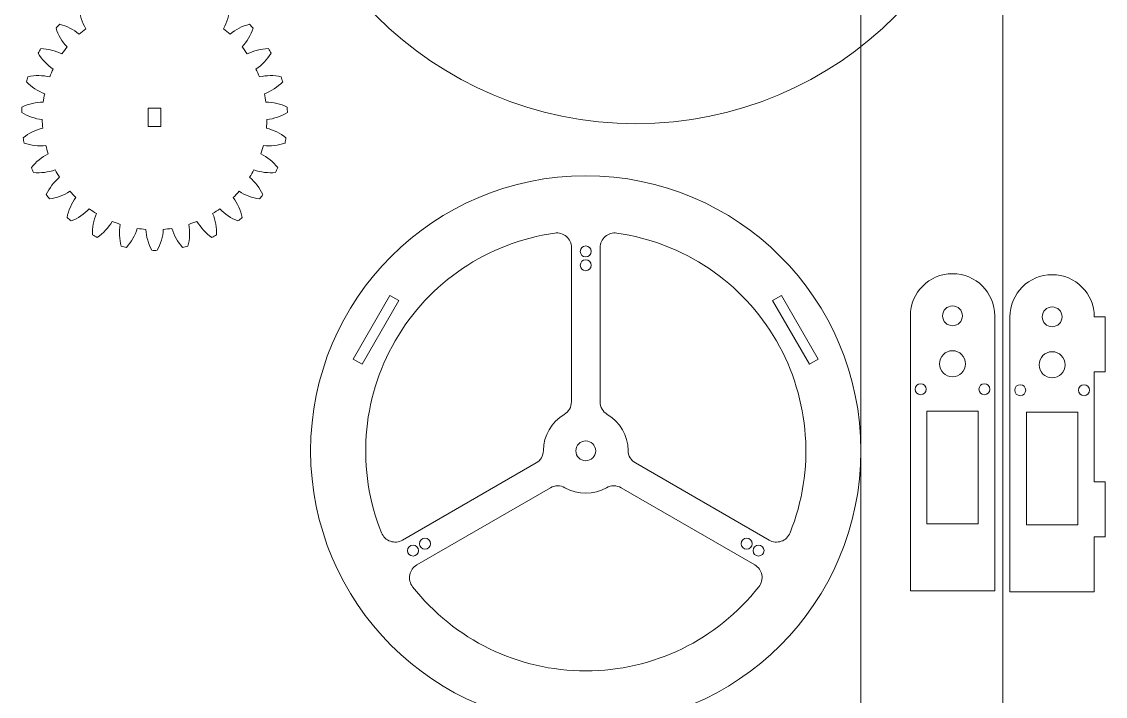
# Model space of a CAD drawing. Header units: millimetres. Extents: x -643 to -348, y -2466 to 2836.
# Drawn here: x -643.1 to -347.7, y -70.8 to 113.2 of the extents above; entities that cross this region are included whole.
import ezdxf

# ---------------------------------------------------------------- set-up
doc = ezdxf.new("R2010")
doc.units = ezdxf.units.MM
doc.header["$MEASUREMENT"] = 0
doc.layers.add('layer 1', color=7, linetype='Continuous')

msp = doc.modelspace()

# ---------------------------------------------------------------- linework, layer by layer
at = {"color": 1, "lineweight": 9}
for points in [[(-396.3767, -23.7051), (-382.3767, -23.7051), (-382.3767, 6.9969), (-396.3767, 6.9969), (-396.3767, -23.7051)], [(-369.224, -23.9766), (-355.224, -23.9766), (-355.224, 6.7254), (-369.224, 6.7254), (-369.224, -23.9766)]]:
    msp.add_lwpolyline(points, close=True, dxfattribs=at)
for centre, major_axis, ratio in [((-389.3768, 32.9969), (0, 2.7), 1), ((-362.2241, 32.7254), (0, 2.7), 1), ((-389.3767, 19.9242), (0, 3.5727), 0.98569709), ((-362.224, 19.6527), (0, 3.5727), 0.98569709), ((-398.0767, 12.9969), (0, 1.5), 1), ((-380.6767, 12.9969), (0, 1.5), 1), ((-370.924, 12.7254), (0, 1.5), 1), ((-353.524, 12.7254), (0, 1.5), 1)]:
    msp.add_ellipse(centre, major_axis=major_axis, ratio=ratio, dxfattribs=at)
for points, knots in [([(-375.6862, 185.3979), (-375.6862, 240.6263), (-420.4576, 285.3978), (-475.6861, 285.3979), (-530.9145, 285.398), (-575.6861, 240.6266), (-575.6862, 185.3982), (-575.6863, 130.1697), (-530.915, 85.3981), (-475.6866, 85.3979), (-420.4582, 85.3977), (-375.6865, 130.1689), (-375.6862, 185.3974), (-375.6718, 2836.3654), (-375.6862, -2465.5653), (-375.6862, 185.3979)], [0, 0, 0, 0, 0.25, 0.25, 0.25, 0.5, 0.5, 0.5, 0.75, 0.75, 0.75, 1, 1, 1, 1.0005, 1.0005, 1.0005, 1.0005]), ([(-414.3503, -3.8209), (-414.3503, 37.6004), (-447.9289, 71.179), (-489.3501, 71.1791), (-530.7714, 71.1792), (-564.3501, 37.6006), (-564.3502, -3.8207), (-564.3503, -45.2419), (-530.7718, -78.8206), (-489.3505, -78.8208), (-447.9293, -78.821), (-414.3505, -45.2425), (-414.3503, -3.8213), (-414.3407, 1984.3963), (-414.3503, -1992.0433), (-414.3503, -3.8209)], [0, 0, 0, 0, 0.25, 0.25, 0.25, 0.5, 0.5, 0.5, 0.75, 0.75, 0.75, 1, 1, 1, 1.0004, 1.0004, 1.0004, 1.0004]), ([(-497.8233, 55.5778), (-516.0646, 52.9757), (-532.0988, 42.1364), (-541.3117, 26.1791), (-550.5247, 10.2218), (-551.8947, -9.0838), (-545.0275, -26.1822)], [0, 0, 0, 0, 0.5, 0.5, 0.5, 1, 1, 1, 1]), ([(-493.2584, 51.6179), (-493.2584, 52.7773), (-493.7615, 53.8797), (-494.6373, 54.6394), (-495.5131, 55.3992), (-496.6755, 55.7415), (-497.8233, 55.5778)], [0, 0, 0, 0, 0.5, 0.5, 0.5, 1, 1, 1, 1]), ([(-480.8772, 55.5778), (-482.025, 55.7415), (-483.1874, 55.3992), (-484.0632, 54.6394), (-484.939, 53.8797), (-485.4421, 52.7773), (-485.4421, 51.6179)], [0, 0, 0, 0, 0.5, 0.5, 0.5, 1, 1, 1, 1]), ([(-433.673, -26.1822), (-426.8058, -9.0838), (-428.1758, 10.2217), (-437.3887, 26.179), (-446.6016, 42.1363), (-462.6357, 52.9756), (-480.8769, 55.5778)], [0, 0, 0, 0, 0.5, 0.5, 0.5, 1, 1, 1, 1]), ([(-487.8503, 50.5541), (-487.8503, 51.3825), (-488.5218, 52.0541), (-489.3502, 52.0541), (-490.1786, 52.0541), (-490.8502, 51.3825), (-490.8502, 50.5541), (-490.8502, 49.7257), (-490.1786, 49.0541), (-489.3502, 49.0541), (-488.5218, 49.0541), (-487.8503, 49.7257), (-487.8503, 50.5541)], [0, 0, 0, 0, 0.25, 0.25, 0.25, 0.5, 0.5, 0.5, 0.75, 0.75, 0.75, 1, 1, 1, 1]), ([(-487.8503, 46.8041), (-487.8503, 47.6325), (-488.5218, 48.3041), (-489.3502, 48.3041), (-490.1786, 48.3041), (-490.8502, 47.6325), (-490.8502, 46.8041), (-490.8502, 45.9757), (-490.1786, 45.3041), (-489.3502, 45.3041), (-488.5218, 45.3041), (-487.8503, 45.9757), (-487.8503, 46.8041)], [0, 0, 0, 0, 0.25, 0.25, 0.25, 0.5, 0.5, 0.5, 0.75, 0.75, 0.75, 1, 1, 1, 1]), ([(-400.8767, 32.9969), (-400.8767, 39.3483), (-395.7281, 44.4969), (-389.3767, 44.4969), (-383.0253, 44.4969), (-377.8767, 39.3483), (-377.8767, 32.9969)], [0, 0, 0, 0, 0.5, 0.5, 0.5, 1, 1, 1, 1]), ([(-373.724, 32.7254), (-373.724, 39.0768), (-368.5754, 44.2254), (-362.224, 44.2254), (-355.8726, 44.2254), (-350.724, 39.0768), (-350.724, 32.7254)], [0, 0, 0, 0, 0.5, 0.5, 0.5, 1, 1, 1, 1]), ([(-552.7204, 21.2189), (-552.7204, 21.2189), (-542.7204, 38.5395), (-542.7204, 38.5395), (-542.7204, 38.5395), (-540.2955, 37.1395), (-540.2955, 37.1395), (-540.2955, 37.1395), (-550.2955, 19.8189), (-550.2955, 19.8189), (-550.2955, 19.8189), (-552.7204, 21.2189), (-552.7204, 21.2189)], [0, 0, 0, 0, 0.25, 0.25, 0.25, 0.5, 0.5, 0.5, 0.75, 0.75, 0.75, 1, 1, 1, 1]), ([(-435.9802, 38.5395), (-435.9802, 38.5395), (-425.9802, 21.2189), (-425.9802, 21.2189), (-425.9802, 21.2189), (-428.4051, 19.8189), (-428.4051, 19.8189), (-428.4051, 19.8189), (-438.4051, 37.1395), (-438.4051, 37.1395), (-438.4051, 37.1395), (-435.9802, 38.5395), (-435.9802, 38.5395)], [0, 0, 0, 0, 0.25, 0.25, 0.25, 0.5, 0.5, 0.5, 0.75, 0.75, 0.75, 1, 1, 1, 1]), ([(-377.8767, 32.9969), (-377.8767, 32.9969), (-377.8767, -42.0031), (-377.8767, -42.0031), (-377.8767, -42.0031), (-400.8767, -42.0031), (-400.8767, -42.0031), (-400.8767, -42.0031), (-400.8767, 32.9969), (-400.8767, 32.9969)], [0, 0, 0, 0, 0.33333333, 0.33333333, 0.33333333, 0.66666667, 0.66666667, 0.66666667, 1, 1, 1, 1]), ([(-350.724, -27.2751), (-350.724, -27.2751), (-350.724, -42.2746), (-350.724, -42.2746), (-350.724, -42.2746), (-373.724, -42.2746), (-373.724, -42.2746), (-373.724, -42.2746), (-373.724, 32.7254), (-373.724, 32.7254)], [0, 0, 0, 0, 0.33333333, 0.33333333, 0.33333333, 0.66666667, 0.66666667, 0.66666667, 1, 1, 1, 1]), ([(-486.6502, -3.8208), (-486.6502, -2.3296), (-487.8591, -1.1208), (-489.3503, -1.1208), (-490.8415, -1.1208), (-492.0503, -2.3296), (-492.0503, -3.8208), (-492.0503, -5.312), (-490.8415, -6.5209), (-489.3503, -6.5209), (-487.8591, -6.5209), (-486.6502, -5.312), (-486.6502, -3.8208)], [0, 0, 0, 0, 0.25, 0.25, 0.25, 0.5, 0.5, 0.5, 0.75, 0.75, 0.75, 1, 1, 1, 1]), ([(-545.0275, -26.1822), (-544.5954, -27.2581), (-543.7178, -28.0936), (-542.6219, -28.4722), (-541.526, -28.8508), (-540.3198, -28.7353), (-539.3157, -28.1556)], [0, 0, 0, 0, 0.5, 0.5, 0.5, 1, 1, 1, 1]), ([(-439.3848, -28.1556), (-438.3807, -28.7353), (-437.1745, -28.8508), (-436.0786, -28.4722), (-434.9827, -28.0936), (-434.1051, -27.2581), (-433.673, -26.1822)], [0, 0, 0, 0, 0.5, 0.5, 0.5, 1, 1, 1, 1]), ([(-534.9403, -31.0083), (-534.9403, -30.1799), (-535.6119, -29.5083), (-536.4403, -29.5083), (-537.2688, -29.5083), (-537.9403, -30.1799), (-537.9403, -31.0083), (-537.9403, -31.8367), (-537.2688, -32.5083), (-536.4403, -32.5083), (-535.6119, -32.5083), (-534.9403, -31.8367), (-534.9403, -31.0083)], [0, 0, 0, 0, 0.25, 0.25, 0.25, 0.5, 0.5, 0.5, 0.75, 0.75, 0.75, 1, 1, 1, 1]), ([(-531.6927, -29.1333), (-531.6927, -28.3049), (-532.3643, -27.6333), (-533.1927, -27.6333), (-534.0212, -27.6333), (-534.6927, -28.3049), (-534.6927, -29.1333), (-534.6927, -29.9617), (-534.0212, -30.6333), (-533.1927, -30.6333), (-532.3643, -30.6333), (-531.6927, -29.9617), (-531.6927, -29.1333)], [0, 0, 0, 0, 0.25, 0.25, 0.25, 0.5, 0.5, 0.5, 0.75, 0.75, 0.75, 1, 1, 1, 1]), ([(-444.0078, -29.1333), (-444.0078, -28.3049), (-444.6793, -27.6333), (-445.5078, -27.6333), (-446.3362, -27.6333), (-447.0078, -28.3049), (-447.0078, -29.1333), (-447.0078, -29.9617), (-446.3362, -30.6333), (-445.5078, -30.6333), (-444.6793, -30.6333), (-444.0078, -29.9617), (-444.0078, -29.1333)], [0, 0, 0, 0, 0.25, 0.25, 0.25, 0.5, 0.5, 0.5, 0.75, 0.75, 0.75, 1, 1, 1, 1]), ([(-440.7602, -31.0083), (-440.7602, -30.1799), (-441.4317, -29.5083), (-442.2602, -29.5083), (-443.0886, -29.5083), (-443.7602, -30.1799), (-443.7602, -31.0083), (-443.7602, -31.8367), (-443.0886, -32.5083), (-442.2602, -32.5083), (-441.4317, -32.5083), (-440.7602, -31.8367), (-440.7602, -31.0083)], [0, 0, 0, 0, 0.25, 0.25, 0.25, 0.5, 0.5, 0.5, 0.75, 0.75, 0.75, 1, 1, 1, 1]), ([(-535.4075, -34.9248), (-536.4116, -35.5045), (-537.1147, -36.4914), (-537.3348, -37.6298), (-537.5548, -38.7681), (-537.2701, -39.9459), (-536.5544, -40.8581)], [0, 0, 0, 0, 0.5, 0.5, 0.5, 1, 1, 1, 1]), ([(-442.1461, -40.8581), (-441.4304, -39.9459), (-441.1457, -38.7681), (-441.3657, -37.6298), (-441.5858, -36.4914), (-442.2889, -35.5046), (-443.293, -34.9248)], [0, 0, 0, 0, 0.5, 0.5, 0.5, 1, 1, 1, 1]), ([(-536.5544, -40.8581), (-525.1803, -55.3545), (-507.7761, -63.8208), (-489.3502, -63.8208), (-470.9244, -63.8208), (-453.5202, -55.3545), (-442.1461, -40.8581)], [0, 0, 0, 0, 0.5, 0.5, 0.5, 1, 1, 1, 1])]:
    msp.add_open_spline(points, degree=3, knots=knots, dxfattribs=at)
for points in [[(-627.4205, 116.9876), (-627.2661, 114.9862), (-626.6674, 113.0444), (-625.668, 111.3036)], [(-588.124, 111.3036), (-587.1246, 113.0444), (-586.5259, 114.9862), (-586.3715, 116.9876)], [(-632.7579, 112.5089), (-633.0984, 112.1623), (-633.4318, 111.8089), (-633.758, 111.4489)], [(-627.4646, 109.796), (-629.0054, 111.0826), (-630.8137, 112.0094), (-632.7579, 112.5089)], [(-581.0341, 112.5089), (-582.9783, 112.0094), (-584.7866, 111.0826), (-586.3274, 109.796)], [(-580.034, 111.4489), (-580.3602, 111.8089), (-580.6936, 112.1623), (-581.0341, 112.5089)], [(-633.758, 111.4489), (-633.1463, 109.5371), (-632.1159, 107.7857), (-630.7419, 106.3223)], [(-625.668, 111.3036), (-626.2859, 110.8242), (-626.8852, 110.3213), (-627.4646, 109.796)], [(-586.3274, 109.796), (-586.9068, 110.3213), (-587.5061, 110.8242), (-588.124, 111.3036)], [(-583.0501, 106.3223), (-581.6761, 107.7857), (-580.6457, 109.5371), (-580.034, 111.4489)], [(-637.9187, 105.8601), (-638.1701, 105.4443), (-638.413, 105.0235), (-638.6474, 104.598)], [(-638.6474, 104.598), (-637.6113, 102.8787), (-636.2048, 101.4122), (-634.5303, 100.3051)], [(-632.1425, 104.441), (-633.9385, 105.3376), (-635.9118, 105.8224), (-637.9187, 105.8601)], [(-630.7419, 106.3223), (-631.2326, 105.7133), (-631.6998, 105.0858), (-632.1425, 104.441)], [(-581.6495, 104.441), (-582.0922, 105.0858), (-582.5594, 105.7133), (-583.0501, 106.3223)], [(-575.8733, 105.8601), (-577.8802, 105.8224), (-579.8535, 105.3376), (-581.6495, 104.441)], [(-579.2617, 100.3051), (-577.5872, 101.4122), (-576.1807, 102.8787), (-575.1446, 104.598)], [(-575.1446, 104.598), (-575.379, 105.0235), (-575.6219, 105.4443), (-575.8733, 105.8601)], [(-641.4071, 98.2003), (-641.5558, 97.7377), (-641.6951, 97.2723), (-641.8251, 96.8042)], [(-635.4593, 98.1516), (-637.4136, 98.6098), (-639.4455, 98.6264), (-641.4071, 98.2003)], [(-634.5303, 100.3051), (-634.8674, 99.5994), (-635.1773, 98.881), (-635.4593, 98.1516)], [(-578.3327, 98.1516), (-578.6147, 98.881), (-578.9246, 99.5994), (-579.2617, 100.3051)], [(-572.3849, 98.2003), (-574.3465, 98.6264), (-576.3784, 98.6098), (-578.3327, 98.1516)], [(-571.9669, 96.8042), (-572.0969, 97.2723), (-572.2362, 97.7377), (-572.3849, 98.2003)], [(-641.8251, 96.8042), (-640.4204, 95.3702), (-638.7136, 94.2676), (-636.829, 93.5765)], [(-576.963, 93.5765), (-575.0784, 94.2676), (-573.3716, 95.3702), (-571.9669, 96.8042)], [(-636.829, 93.5765), (-636.9942, 92.812), (-637.1301, 92.0416), (-637.2363, 91.2667)], [(-576.5557, 91.2667), (-576.6619, 92.0416), (-576.7978, 92.812), (-576.963, 93.5765)], [(-643.035, 89.9425), (-643.073, 89.4581), (-643.1012, 88.9731), (-643.1197, 88.4876)], [(-637.2363, 91.2667), (-639.2436, 91.2619), (-641.2246, 90.8095), (-643.035, 89.9425)], [(-608.5958, 89.6075), (-608.5958, 89.6075), (-608.5958, 84.6079), (-608.5958, 84.6079)], [(-605.1962, 89.6075), (-605.1962, 89.6075), (-608.5958, 89.6075), (-608.5958, 89.6075)], [(-605.1962, 84.6079), (-605.1962, 84.6079), (-605.1962, 89.6075), (-605.1962, 89.6075)], [(-570.757, 89.9425), (-572.5674, 90.8095), (-574.5484, 91.2619), (-576.5557, 91.2667)], [(-570.6723, 88.4876), (-570.6908, 88.9731), (-570.719, 89.4581), (-570.757, 89.9425)], [(-643.1197, 88.4876), (-641.4222, 87.4162), (-639.5071, 86.7369), (-637.514, 86.4991)], [(-637.514, 86.4991), (-637.4984, 85.7172), (-637.4529, 84.9361), (-637.3776, 84.1577)], [(-576.4144, 84.1577), (-576.3391, 84.9361), (-576.2936, 85.7172), (-576.278, 86.4991)], [(-576.278, 86.4991), (-574.2849, 86.7369), (-572.3698, 87.4162), (-570.6723, 88.4876)], [(-637.3776, 84.1577), (-639.3297, 83.6901), (-641.1529, 82.793), (-642.7146, 81.5318)], [(-608.5958, 84.6079), (-608.5958, 84.6079), (-605.1962, 84.6079), (-605.1962, 84.6079)], [(-571.0774, 81.5318), (-572.6391, 82.793), (-574.4623, 83.6901), (-576.4144, 84.1577)], [(-642.7146, 81.5318), (-642.6399, 81.0518), (-642.5555, 80.5733), (-642.4615, 80.0966)], [(-642.4615, 80.0966), (-640.5627, 79.4456), (-638.5426, 79.2263), (-636.5483, 79.4545)], [(-577.2437, 79.4545), (-575.2494, 79.2263), (-573.2293, 79.4456), (-571.3305, 80.0966)], [(-571.3305, 80.0966), (-571.2365, 80.5733), (-571.1521, 81.0518), (-571.0774, 81.5318)], [(-635.8756, 77.2076), (-637.6673, 76.3025), (-639.2345, 75.0091), (-640.4632, 73.4218)], [(-636.5483, 79.4545), (-636.3528, 78.6972), (-636.1285, 77.9477), (-635.8756, 77.2076)], [(-577.9164, 77.2076), (-577.6635, 77.9477), (-577.4392, 78.6972), (-577.2437, 79.4545)], [(-573.3288, 73.4218), (-574.5575, 75.0091), (-576.1247, 76.3025), (-577.9164, 77.2076)], [(-640.4632, 73.4218), (-640.2798, 72.9719), (-640.0874, 72.5258), (-639.886, 72.0836)], [(-639.886, 72.0836), (-637.8882, 71.8881), (-635.872, 72.1405), (-633.9841, 72.8225)], [(-633.9841, 72.8225), (-633.6192, 72.1307), (-633.2281, 71.4532), (-632.8114, 70.7913)], [(-580.9806, 70.7913), (-580.5639, 71.4532), (-580.1728, 72.1307), (-579.8079, 72.8225)], [(-579.8079, 72.8225), (-577.92, 72.1405), (-575.9038, 71.8881), (-573.906, 72.0836)], [(-573.906, 72.0836), (-573.7046, 72.5258), (-573.5122, 72.9719), (-573.3288, 73.4218)], [(-632.8114, 70.7913), (-634.346, 69.4974), (-635.5727, 67.8775), (-636.4022, 66.0496)], [(-577.3898, 66.0496), (-578.2193, 67.8775), (-579.446, 69.4974), (-580.9806, 70.7913)], [(-636.4022, 66.0496), (-636.12, 65.6541), (-635.8299, 65.2644), (-635.532, 64.8806)], [(-635.532, 64.8806), (-633.5429, 65.151), (-631.6392, 65.8616), (-629.9595, 66.9606)], [(-628.35, 65.2547), (-629.5448, 63.6417), (-630.3649, 61.7825), (-630.7505, 59.8126)], [(-629.9595, 66.9606), (-629.445, 66.3716), (-628.9081, 65.8026), (-628.35, 65.2547)], [(-585.442, 65.2547), (-584.8839, 65.8026), (-584.347, 66.3716), (-583.8325, 66.9606)], [(-583.0415, 59.8126), (-583.4271, 61.7825), (-584.2472, 63.6417), (-585.442, 65.2547)], [(-583.8325, 66.9606), (-582.1528, 65.8616), (-580.2491, 65.151), (-578.26, 64.8806)], [(-578.26, 64.8806), (-577.9621, 65.2644), (-577.672, 65.6541), (-577.3898, 66.0496)], [(-629.6342, 58.8758), (-627.7611, 59.5977), (-626.0726, 60.7281), (-624.6916, 62.1849)], [(-624.6916, 62.1849), (-624.0551, 61.7304), (-623.4014, 61.3005), (-622.7321, 60.8961)], [(-591.0599, 60.8961), (-590.3906, 61.3005), (-589.7369, 61.7304), (-589.1004, 62.1849)], [(-589.1004, 62.1849), (-587.7194, 60.7281), (-586.0309, 59.5977), (-584.1578, 58.8758)], [(-630.7505, 59.8126), (-630.3847, 59.4929), (-630.0125, 59.1806), (-629.6342, 58.8758)], [(-622.7321, 60.8961), (-623.5227, 59.051), (-623.8919, 57.0529), (-623.8128, 55.0471)], [(-589.9792, 55.0471), (-589.9001, 57.0528), (-590.2693, 59.051), (-591.0599, 60.896)], [(-584.1578, 58.8758), (-583.7795, 59.1806), (-583.4073, 59.4929), (-583.0415, 59.8126)], [(-622.5105, 54.393), (-620.8544, 55.5274), (-619.4722, 57.0168), (-618.4643, 58.7527)], [(-618.4643, 58.7527), (-617.7402, 58.4573), (-617.005, 58.1897), (-616.2604, 57.9506)], [(-616.2604, 57.9506), (-616.6042, 55.9729), (-616.5027, 53.9435), (-615.9632, 52.01)], [(-614.5451, 51.6739), (-613.1953, 53.1596), (-612.1937, 54.9276), (-611.6134, 56.8492)], [(-611.6134, 56.8492), (-610.8406, 56.7287), (-610.0636, 56.6379), (-609.2839, 56.5769)], [(-609.2839, 56.5769), (-609.1623, 54.5733), (-608.5955, 52.622), (-607.6247, 50.865)], [(-606.1673, 50.865), (-605.1965, 52.622), (-604.6297, 54.5733), (-604.5081, 56.5769)], [(-604.5081, 56.5769), (-603.7284, 56.6379), (-602.9514, 56.7287), (-602.1786, 56.8492)], [(-602.1786, 56.8492), (-601.5983, 54.9276), (-600.5967, 53.1596), (-599.2469, 51.6739)], [(-597.8288, 52.01), (-597.2894, 53.9434), (-597.1878, 55.9729), (-597.5316, 57.9505)], [(-597.5316, 57.9506), (-596.787, 58.1897), (-596.0518, 58.4573), (-595.3277, 58.7527)], [(-595.3277, 58.7527), (-594.3198, 57.0168), (-592.9376, 55.5274), (-591.2815, 54.393)], [(-623.8128, 55.0471), (-623.3832, 54.8204), (-622.949, 54.6023), (-622.5105, 54.393)], [(-591.2815, 54.393), (-590.843, 54.6023), (-590.4088, 54.8204), (-589.9792, 55.0471)], [(-615.9632, 52.01), (-615.4928, 51.8885), (-615.02, 51.7764), (-614.5451, 51.6739)], [(-607.6247, 50.865), (-607.1389, 50.8553), (-606.6531, 50.8553), (-606.1673, 50.865)], [(-599.2469, 51.6739), (-598.772, 51.7764), (-598.2992, 51.8885), (-597.8288, 52.01)], [(-493.2584, 9.5622), (-493.2584, 9.5622), (-493.2584, 51.6179), (-493.2584, 51.6179)], [(-485.4421, 51.6179), (-485.4421, 51.6179), (-485.4421, 9.5622), (-485.4421, 9.5622)], [(-350.724, 17.7254), (-350.724, 17.7254), (-350.724, -12.2751), (-350.724, -12.2751)], [(-495.2235, 6.1185), (-494.0056, 6.8381), (-493.2585, 8.1475), (-493.2584, 9.5622)], [(-485.4421, 9.5622), (-485.4421, 8.1476), (-484.6949, 6.8381), (-483.477, 6.1185)], [(-495.2235, 6.1185), (-498.7028, 4.0625), (-500.8537, 0.337), (-500.8946, -3.7041)], [(-477.8059, -3.7041), (-477.8468, 0.337), (-479.9977, 4.0625), (-483.477, 6.1185)], [(-502.8944, -7.1277), (-501.6693, -6.4204), (-500.9089, -5.1186), (-500.8946, -3.7041)], [(-477.8059, -3.7041), (-477.7916, -5.1186), (-477.0312, -6.4204), (-475.8061, -7.1277)], [(-539.3157, -28.1556), (-539.3157, -28.1556), (-502.8944, -7.1277), (-502.8944, -7.1277)], [(-475.8061, -7.1277), (-475.8061, -7.1277), (-439.3848, -28.1556), (-439.3848, -28.1556)], [(-498.9862, -13.897), (-498.9862, -13.897), (-535.4075, -34.9248), (-535.4075, -34.9248)], [(-495.0213, -13.8769), (-496.2535, -13.182), (-497.7611, -13.1897), (-498.9862, -13.897)], [(-495.0213, -13.8769), (-491.5012, -15.8621), (-487.1993, -15.8621), (-483.6792, -13.8769)], [(-479.7143, -13.897), (-480.9394, -13.1897), (-482.447, -13.182), (-483.6792, -13.8769)], [(-443.293, -34.9248), (-443.293, -34.9248), (-479.7143, -13.897), (-479.7143, -13.897)]]:
    msp.add_open_spline(points, degree=3, dxfattribs=at)
at = {"layer": 'layer 1', "color": 1, "lineweight": 9}
for points in [[(-350.724, 32.7254), (-350.724, 32.7254), (-347.724, 32.7254), (-347.724, 32.7254), (-347.724, 32.7254), (-347.724, 17.7254), (-347.724, 17.7254), (-347.724, 17.7254), (-350.724, 17.7254), (-350.724, 17.7254)], [(-350.724, -12.2751), (-350.724, -12.2751), (-347.724, -12.2751), (-347.724, -12.2751), (-347.724, -12.2751), (-347.724, -27.2751), (-347.724, -27.2751), (-347.724, -27.2751), (-350.724, -27.2751), (-350.724, -27.2751)]]:
    msp.add_open_spline(points, degree=3, knots=[0, 0, 0, 0, 0.33333333, 0.33333333, 0.33333333, 0.66666667, 0.66666667, 0.66666667, 1, 1, 1, 1], dxfattribs=at)

doc.saveas('drawing.dxf')
